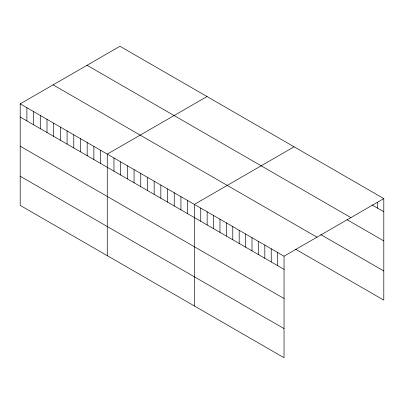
<?xml version="1.0" encoding="UTF-8"?>
<svg xmlns="http://www.w3.org/2000/svg" width="404" height="404" viewBox="0 0 404 404"><rect width="100%" height="100%" fill="white"/><g stroke="black" fill="none" stroke-linecap="round" stroke-linejoin="round"><path stroke-width="0.61" d="M20.2 103.858L284.042 256.192L284.042 357.732L20.2 205.404L20.2 103.858L119.958 46.268L383.8 198.596L383.8 300.142L295.693 249.273M207.025 96.536L107.267 154.131L107.267 255.671M294.092 146.803L194.339 204.399L194.339 305.939M284.042 256.192L383.8 198.596M372.054 204.98L383.8 211.762M87.037 65.271L350.879 217.605M346.955 219.655L383.8 240.925M320.791 234.598L383.8 270.973M53.121 84.855L316.963 237.183M20.2 117.024L284.042 269.357M20.2 146.192L284.042 298.521M20.2 176.24L284.042 328.568M377.392 202.419L377.392 208.06M277.639 252.49L277.639 265.655M271.23 248.793L271.23 261.954M264.822 245.092L264.822 258.257M258.414 241.39L258.414 254.555M252.005 237.693L252.005 250.859M245.597 233.992L245.597 247.157M239.193 230.295L239.193 243.461M232.785 226.594L232.785 239.759M226.376 222.897L226.376 236.062M219.968 219.195L219.968 232.361M213.559 215.499L213.559 228.659M207.151 211.797L207.151 224.962M200.748 208.095L200.748 221.261M187.638 200.53L187.638 213.696M180.942 196.662L180.942 209.828M174.245 192.799L174.245 205.964M167.549 188.931L167.549 202.096M160.848 185.062L160.848 198.228M154.151 181.199L154.151 194.359M147.455 177.331L147.455 190.496M140.759 173.462L140.759 186.628M134.057 169.594L134.057 182.76M127.361 165.731L127.361 178.896M120.665 161.863L120.665 175.028M113.968 157.994L113.968 171.16M100.571 150.263L100.571 163.428M93.874 146.394L93.874 159.56M87.178 142.531L87.178 155.692M80.477 138.663L80.477 151.828M73.781 134.795L73.781 147.96M67.084 130.926L67.084 144.092M60.388 127.063L60.388 140.228M53.687 123.195L53.687 136.36M46.99 119.326L46.99 132.492M40.294 115.463L40.294 128.624M33.598 111.595L33.598 124.76M26.896 107.727L26.896 120.892"/></g></svg>
